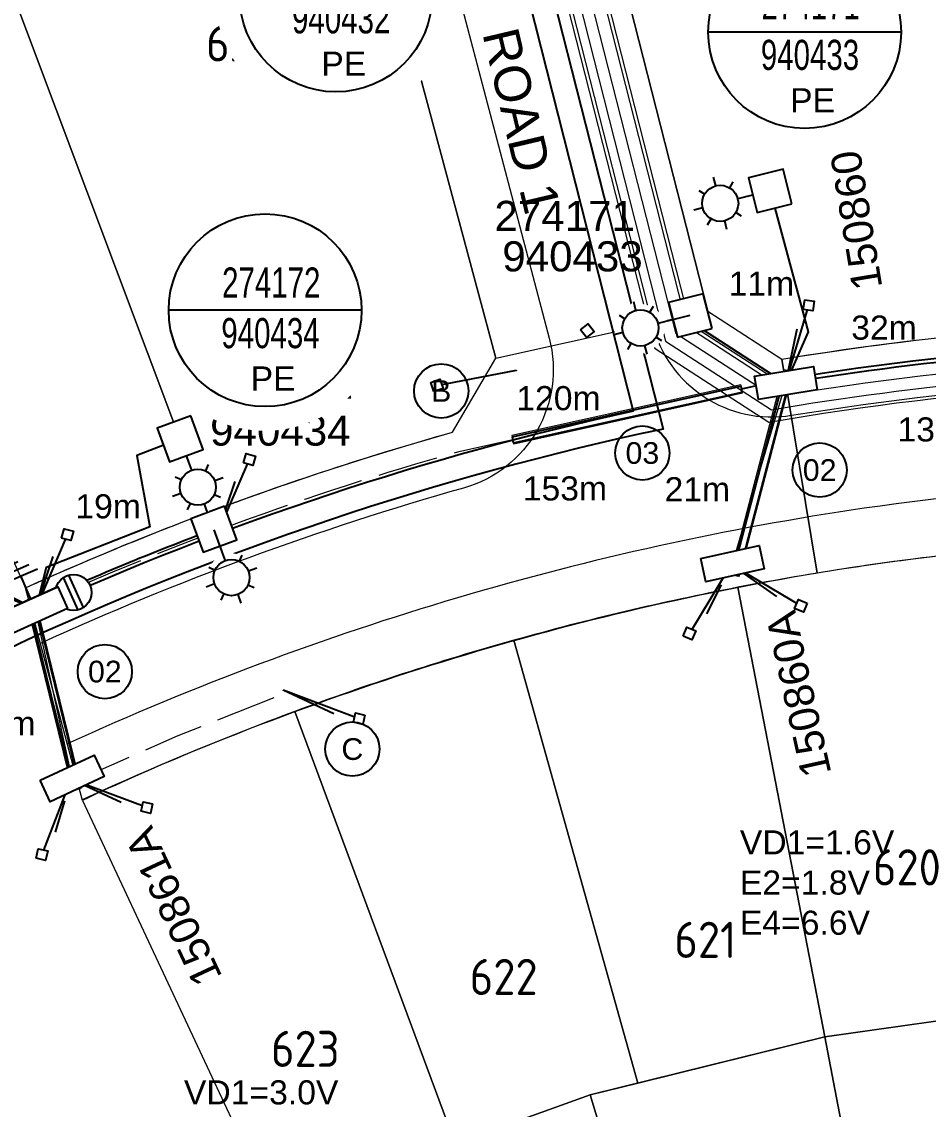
# Model space of a CAD drawing. Header units: metres. Extents: x 286486 to 288014, y 6149260 to 6150844.
# Drawn here: x 287154.4 to 287229.6, y 6149639.6 to 6149729.9 of the extents above; entities that cross this region are included whole.
import ezdxf
from ezdxf.enums import TextEntityAlignment as Align

# ---------------------------------------------------------------- set-up
doc = ezdxf.new("R2010")
doc.units = ezdxf.units.M
doc.linetypes.add('IE Trench LV', pattern=[6.5, 5, -1.5])
doc.layers.get('0').update_dxf_attribs({"color": 6})
for name, color, linetype, lineweight in [('_User Kerbs', 2, 'Continuous', 5), ('Cadastre Developer_SP_NEW', 2, 'Continuous', 5), ('Cadastre Roads_SP_NEW', 251, 'Continuous', 5)]:
    doc.layers.add(name, color=color, linetype=linetype, lineweight=lineweight)
for name, color, linetype in [('_User Stage 5 Lots', 7, 'Continuous'), ('Duct_SP_NEW', 2, 'Continuous'), ('Equip_LV_NEW', 2, 'Continuous'), ('Equip_SP_SL_NEW', 2, 'Continuous'), ('Mains_HV_NEW_U72', 2, 'Continuous'), ('Mains_LV_New_R17', 2, 'Continuous'), ('Mains_LV_NEW_T84', 2, 'Continuous'), ('Mains_LV_NEW_T94', 2, 'Continuous'), ('Notes', 7, 'Continuous'), ('Notes_LV_MISC', 7, 'Continuous'), ('Notes_SL_MISC', 7, 'Continuous'), ('Notes_SP_NEW', 2, 'Continuous'), ('Panels_LV_SL_NEW', 2, 'Continuous'), ('Services_SP_NEW', 2, 'Continuous'), ('Services_SP_NEW_UG', 2, 'Continuous'), ('SupportsUG_SP_LV_SL_NEW', 2, 'Continuous'), ('Trench_SP_NEW', 2, 'Continuous'), ('UG_Details_SP_MISC', 7, 'Continuous')]:
    doc.layers.add(name, color=color, linetype=linetype)
doc.styles.add('iecARIAL', font='arial.ttf', dxfattribs={"height": 2})
doc.styles.add('LotNum', font='isocp.shx', dxfattribs={"height": 1.8})
doc.styles.add('POLE_LABEL', font='arial.ttf')
doc.styles.add('RoadName', font='arial.ttf', dxfattribs={"height": 2.5})
doc.styles.add('SL_LABEL', font='arial.ttf', dxfattribs={"height": 2.5})
doc.styles.get("Standard").update_dxf_attribs({"font": 'arial.ttf'})
doc.linetypes.add('Cable 1', pattern='A,7,-3,["//",Standard,S=1.5,R=0,X=-2.1,Y=-0.7],-0.001', length=10.001)
doc.linetypes.add('Cable 5', pattern='A,10,-1,["o",Standard,S=2,R=0,X=-1,Y=-0.7],-1e-05,["o",Standard,S=2,R=0,X=-0.2,Y=-0.7],-1.2', length=12.20001)
doc.linetypes.add('Cable New UG', pattern='A,7,-0.25,["x",Standard,S=2,R=0,X=0.2,Y=-0.8],-2.1', length=9.35)
doc.linetypes.add('IE Trench HV', pattern='A,7,-0.2,["/",Standard,S=3,R=0,X=0.6,Y=-1.4],-2.5', length=9.7)

# ---------------------------------------------------------------- blocks, each defined once
blk = doc.blocks.new('*U15')
for tag, flags, p in [('SUBURB', 9, (1.5, 0.2)), ('STREETNAME', 9, (1.5, 0)), ('PARENT', 9, (1.5, 0.4)), ('Z', 1, (1.5, -0.6)), ('LOCATION', 9, (1.5, -0.2)), ('NOTES', 9, (1.5, -0.4))]:
    blk.add_attdef(tag, text='', height=0.2, dxfattribs=dict(flags=flags)).set_placement(p, align=Align.MIDDLE_LEFT)
blk.add_wipeout([(-2.475, 3), (2.475, 3), (2.475, 1.02), (-2.475, 1.02)])
at = {"lineweight": -3}
blk.add_lwpolyline([(-2.475, 3), (2.475, 3), (2.475, 1.02), (-2.475, 1.02)], close=True, dxfattribs=at)
for tag, height, flags, p in [('ASSET_NUM', 2.5, 8, (2, 4)), ('STREET_CODE', 0.2, 9, (1.5, 2)), ('OWNED_BY', 0.2, 9, (1.5, 1.8)), ('OPERATED_BY', 0.2, 9, (1.5, 1.6)), ('STATE', 0.2, 9, (1.5, 1.2)), ('SUPPORT_TYPE', 0.2, 9, (1.5, 1)), ('USAGE', 0.2, 9, (1.5, 0.8)), ('MAINTAINED_BY', 0.2, 9, (1.5, 1.4)), ('LEGEND', 0.2, 9, (1.5, 0.6))]:
    blk.add_attdef(tag, text='', height=height, dxfattribs=dict(flags=flags)).set_placement(p, align=Align.MIDDLE_LEFT)
blk = doc.blocks.new('DUCT_INDICATOR')
blk.add_circle((0, 0), 2.25)
blk.add_attdef('CODE', text='', height=1.8).set_placement((0, 0), align=Align.MIDDLE_CENTER)
at = {"flags": 1}
blk.add_attdef('Z', (0, 0), '', height=0.2, dxfattribs=at)
blk = doc.blocks.new('Earth')
for p, q in [((0, -2.044), (0, 0)), ((-1.5, -2.044), (1.5, -2.044)), ((-1, -2.644), (1, -2.644)), ((-0.25, -3.244), (0.25, -3.244))]:
    blk.add_line(p, q)
blk = doc.blocks.new('*U101')
for tag, height, flags, p in [('ASSET_NUM', 2.5, 8, (2, 4)), ('STREET_CODE', 0.2, 9, (1.5, 2)), ('OWNED_BY', 0.2, 9, (1.5, 1.8)), ('OPERATED_BY', 0.2, 9, (1.5, 1.6))]:
    blk.add_attdef(tag, text='', height=height, dxfattribs=dict(flags=flags)).set_placement(p, align=Align.MIDDLE_LEFT)
blk.add_wipeout([(-2.475, 0.99), (2.475, 0.99), (2.475, -0.99), (-2.475, -0.99)])
at = {"lineweight": -3}
blk.add_lwpolyline([(-2.475, 0.99), (2.475, 0.99), (2.475, -0.99), (-2.475, -0.99)], close=True, dxfattribs=at)
for tag, flags, p in [('STATE', 9, (1.5, 1.2)), ('SUPPORT_TYPE', 9, (1.5, 1)), ('USAGE', 9, (1.5, 0.8)), ('MAINTAINED_BY', 9, (1.5, 1.4)), ('SUBURB', 9, (1.5, 0.2)), ('STREETNAME', 9, (1.5, 0)), ('LEGEND', 9, (1.5, 0.6)), ('PARENT', 9, (1.5, 0.4)), ('Z', 1, (1.5, -0.6)), ('LOCATION', 9, (1.5, -0.2)), ('NOTES', 9, (1.5, -0.4))]:
    blk.add_attdef(tag, text='', height=0.2, dxfattribs=dict(flags=flags)).set_placement(p, align=Align.MIDDLE_LEFT)
blk = doc.blocks.new('*U99')
for tag, p, flags in [('CONSTRUCTED_VOLTAGE', (0.889, -2.374), 9), ('ACTUAL_STATUS', (0.903, -2.609), 9), ('MAINTAINED_BY', (0.889, -2.845), 9), ('OPERATED_BY', (0.865, -3.08), 9), ('ORIENTATION', (0.871, -3.617), 9), ('OWNED_BY', (0.879, -3.371), 9), ('STATE', (0.863, -4.313), 9), ('SWITCH_TYPE', (0.863, -4.557), 9), ('USAGE', (0.883, -3.864), 9), ('NOTES', (0.883, -4.064), 1), ('Z', (0.874, -5.059), 9), ('LEGEND', (0.874, -4.819), 9)]:
    blk.add_attdef(tag, p, '', height=0.2, dxfattribs=dict(flags=flags))
blk.add_wipeout([(-1.056, 1.057), (-1.18, 0.916), (-1.286, 0.761), (-1.371, 0.594), (-1.435, 0.417), (-1.476, 0.234), (-1.493, 0.047), (-1.487, -0.14), (-1.458, -0.326), (-1.406, -0.506), (-1.331, -0.678), (-1.236, -0.839), (-1.121, -0.988), (-0.988, -1.12), (-0.84, -1.235), (-0.679, -1.331), (-0.506, -1.406), (-0.326, -1.458), (-0.141, -1.487), (0.047, -1.493), (0.233, -1.476), (0.416, -1.435), (0.593, -1.371), (0.76, -1.286), (0.915, -1.181), (1.056, -1.057), (1.18, -0.916), (1.286, -0.761), (1.371, -0.594), (1.435, -0.417), (1.476, -0.234), (1.493, -0.047), (1.487, 0.14), (1.458, 0.326), (1.406, 0.506), (1.331, 0.678), (1.236, 0.839), (1.121, 0.988), (0.988, 1.12), (0.84, 1.235), (0.679, 1.331), (0.506, 1.406), (0.326, 1.458), (0.141, 1.487), (-0.047, 1.493), (-0.233, 1.476), (-0.416, 1.435), (-0.593, 1.371), (-0.76, 1.286), (-0.915, 1.181)])
for p, q in [((-0.25, -1.479), (-0.25, 1.479)), ((0.25, -1.479), (0.25, 1.479))]:
    blk.add_line(p, q)
blk.add_circle((0, 0), 1.5)
at = {"flags": 9}
blk.add_attdef('TYPE', text='', height=0.2, dxfattribs=at).set_placement((0.881, -1.447), align=Align.MIDDLE_LEFT)
for tag, p in [('OPERATING_VOLTAGE', (0.891, -1.822)), ('NO_PHASES', (0.881, -2.099))]:
    blk.add_attdef(tag, p, '', height=0.2, dxfattribs=at)
blk = doc.blocks.new('PANEL_NEW')
at = {"layer": 'Panels_LV_SL_NEW'}
h = blk.add_hatch(color=256, dxfattribs=at)
h.paths.add_polyline_path([(-0.8, -0.32), (0.8, -0.32), (0.8, 0.32), (-0.8, 0.32)])
h.paths.add_polyline_path([(-0.72, 0.24), (0.72, 0.24), (0.72, -0.24), (-0.72, -0.24)], flags=16)
for points in [[(-0.8, -0.32), (0.8, -0.32), (0.8, 0.32), (-0.8, 0.32)], [(-0.72, -0.24), (0.72, -0.24), (0.72, 0.24), (-0.72, 0.24)]]:
    blk.add_lwpolyline(points, close=True)
blk.add_attdef('PARENT', (1.516, -2.434), '', height=2.5, rotation=90)
for tag, flags, p in [('CONNECTOR_TYPE', 9, (1.5, 0)), ('OPERATING_VOLTAGE', 9, (1.5, -0.6)), ('ORIENTATION', 9, (1.5, -0.8)), ('OWNED_BY', 9, (1.5, -1)), ('CONSTRUCTED_VOLTAGE', 9, (1.5, -0.2)), ('NO_PHASES', 9, (1.5, -0.4)), ('OPERATED_BY', 9, (1.5, -1.2)), ('STATE', 9, (1.5, -1.6)), ('USAGE', 9, (1.5, -1.8)), ('MAINTAINED_BY', 9, (1.5, -1.4)), ('Z', 1, (1.5, -2.2)), ('NOTES', 9, (1.5, -2))]:
    blk.add_attdef(tag, text='', height=0.2, dxfattribs=dict(flags=flags)).set_placement(p, align=Align.MIDDLE_LEFT)
blk = doc.blocks.new('*U66')
blk.add_blockref('*U101', (0, 2.01))
for tag, flags, p in [('OWNED_BY', 9, (1.5, -0.2)), ('OPERATED_BY', 9, (1.5, -0.4)), ('STATE', 9, (1.5, -0.8)), ('SUPPORT_TYPE', 9, (1.5, -1)), ('MAINTAINED_BY', 9, (1.5, -0.6)), ('SUBURB', 9, (1.5, -1.8)), ('USAGE', 9, (1.5, -1.2)), ('LEGEND', 9, (1.5, -1.4)), ('PARENT', 9, (1.5, -1.6)), ('Z', 1, (1.5, -2.6)), ('STREETNAME', 9, (1.5, -2)), ('LOCATION', 9, (1.5, -2.2)), ('NOTES', 9, (1.5, -2.4))]:
    blk.add_attdef(tag, text='', height=0.2, dxfattribs=dict(flags=flags)).set_placement(p, align=Align.MIDDLE_LEFT)
for name, p in [('*U99', (3.471, 2.01)), ('PANEL_NEW', (0, 2.01))]:
    blk.add_blockref(name, p)
for tag, height, flags, p in [('ASSET_NUM', 2.5, 8, (2, 4.781)), ('STREET_CODE', 0.2, 9, (1.5, 0))]:
    blk.add_attdef(tag, text='', height=height, dxfattribs=dict(flags=flags)).set_placement(p, align=Align.MIDDLE_LEFT)
blk = doc.blocks.new('CCP_NEW')
for tag, flags, p in [('CCP_TYPE', 9, (1.5, 0)), ('ORIENTATION', 9, (1.5, -0.2)), ('STATE', 9, (1.5, -1)), ('USAGE', 9, (1.5, -0.4)), ('LEGEND', 9, (1.5, -0.6)), ('LIFE_SUPPORT', 9, (1.5, -0.8)), ('OWNED_BY', 9, (1.5, -1.2)), ('OPERATED_BY', 9, (1.5, -1.4)), ('OPERATING_VOLTAGE', 9, (1.5, -1.8)), ('MAINTAINED_BY', 9, (1.5, -1.6)), ('Z', 1, (1.5, -2.4)), ('CONSTRUCTED_VOLTAGE', 9, (1.5, -2)), ('NUMBER_OF_PHASES', 9, (1.5, -2.2))]:
    blk.add_attdef(tag, text='', height=0.2, dxfattribs=dict(flags=flags)).set_placement(p, align=Align.MIDDLE_LEFT)
blk.add_wipeout([(0, 0.566), (0.566, 0), (0, -0.566), (-0.566, 0)])
blk.add_lwpolyline([(-0.566, 0), (0, 0.566), (0.566, 0), (0, -0.566), (-0.566, 0)])
blk = doc.blocks.new('COLUMN_NEW')
for tag, height, flags, p in [('ASSET_NUM', 2.5, 8, (2, 2)), ('Z', 0.2, 1, (1.5, -2.8)), ('LOCATION', 0.2, 9, (1.5, -2.2)), ('NOTES', 0.2, 9, (1.5, -2.4)), ('LABEL_ALIGNMENT', 0.2, 9, (1.5, -2.6))]:
    blk.add_attdef(tag, text='', height=height, dxfattribs=dict(flags=flags)).set_placement(p, align=Align.MIDDLE_LEFT)
blk.add_wipeout([(-1.485, -1.485), (1.485, -1.485), (1.485, 1.485), (-1.485, 1.485)])
at = {"lineweight": -3}
blk.add_lwpolyline([(-1.485, -1.485), (1.485, -1.485), (1.485, 1.485), (-1.485, 1.485)], close=True, dxfattribs=at)
at = {"style": 'POLE_LABEL', "flags": 9}
blk.add_attdef('STRUCTURE_PLANT_NUMBER', text='', height=0.2, dxfattribs=at).set_placement((1.5, 0.242), align=Align.MIDDLE_LEFT)
at = {"flags": 9}
for tag, p in [('STREET_CODE', (1.5, 0)), ('OWNED_BY', (1.5, -0.4)), ('OPERATED_BY', (1.5, -0.6)), ('STATE', (1.5, -1)), ('COLUMN_TYPE', (1.5, -0.2)), ('MAINTAINED_BY', (1.5, -0.8)), ('SUBURB', (1.5, -1.8)), ('USAGE', (1.5, -1.2)), ('LEGEND', (1.5, -1.4)), ('PARENT', (1.5, -1.6)), ('STREETNAME', (1.5, -2))]:
    blk.add_attdef(tag, text='', height=0.2, dxfattribs=at).set_placement(p, align=Align.MIDDLE_LEFT)
blk = doc.blocks.new('SL_LANTERN_NEW')
blk.add_line((0, 0), (0, 0))
for tag, p, flags in [('Z', (0, 0), 1), ('OPERATED_BY', (0, -9.607), 9)]:
    blk.add_attdef(tag, p, '', height=0.2, dxfattribs=dict(flags=flags))
at = {"style": 'SL_LABEL', "flags": 9}
blk.add_attdef('STREET_CODE', text='', height=0.2, dxfattribs=at).set_placement((0, -0.2), align=Align.MIDDLE_LEFT)
for tag, height, flags, p in [('CONSTRUCTED_VOLTAGE', 0.2, 9, (0, -0.4)), ('CONTROL_TYPE', 0.2, 9, (0, -0.6)), ('LANTERN_PURPOSE', 0.2, 9, (0, -0.8)), ('LANTERN_TYPE', 0.2, 9, (0, -1)), ('OPERATING_VOLTAGE', 0.2, 9, (0, -1.4)), ('ORIENTATION', 0.2, 9, (0, -1.6)), ('OWNED_BY', 0.2, 9, (0, -1.8)), ('NO_PHASES', 0.2, 9, (0, -1.2)), ('LNUMBER', 2.5, 8, (1.2, -2.8)), ('STATE', 0.2, 9, (0, -2)), ('CEXIST', 0.2, 9, (0, -2.4)), ('CNEW', 0.2, 9, (0, -2.6)), ('CNUMBER', 0.2, 9, (0, -2.8)), ('USAGE', 0.2, 9, (0, -2.2)), ('CREMOVE', 0.2, 9, (0, -3)), ('CREPLACE', 0.2, 9, (0, -3.2)), ('LKINGHEIGHT', 0.2, 9, (0, -3.4)), ('LBRACKET', 0.2, 9, (0, -3.6)), ('LBRACKETVOCAB', 0.2, 9, (0, -3.8)), ('LCATEGORY', 0.2, 9, (0, -4)), ('LCHARGE1', 0.2, 9, (0, -4.2)), ('LCHARGE1PERCENT', 0.2, 9, (0, -4.4)), ('LCHARGE2', 0.2, 9, (0, -4.6)), ('LCHARGE2PERCENT', 0.2, 9, (0, -4.8)), ('LCHARGE3', 0.2, 9, (0, -5)), ('LCHARGE3PERCENT', 0.2, 9, (0, -5.2)), ('LEXIST', 0.2, 9, (0, -5.4)), ('LLAMP', 0.2, 9, (0, -5.6)), ('LLAMPVOCAB', 0.2, 9, (0, -5.8)), ('LMAST', 0.2, 9, (0, -6)), ('LMASTVOCAB', 0.2, 9, (0, -6.2)), ('LNEW', 0.2, 9, (0, -6.4)), ('LANTNUMBER', 0.2, 9, (0, -6.6)), ('LOUTREACH', 0.2, 9, (0, -7)), ('LOUTREACHVOCAB', 0.2, 9, (0, -7.2)), ('LRATECODE', 0.2, 9, (0, -7.4)), ('LREMOVE', 0.2, 9, (0, -7.6)), ('LREPLACE', 0.2, 9, (0, -7.8)), ('LTYPE', 0.2, 9, (0, -8)), ('LTYPEVOCAB', 0.2, 9, (0, -8.2)), ('SUBURB', 0.2, 9, (0, -8.6)), ('STREETNAME', 0.2, 9, (0, -8.8)), ('LEGEND', 0.2, 9, (0, -8.4)), ('LOCATION', 0.2, 9, (0, -9)), ('NOTES', 0.2, 9, (0, -9.2)), ('MAINTAINED_BY', 0.2, 9, (0, -9.863))]:
    blk.add_attdef(tag, text='', height=height, dxfattribs=dict(flags=flags)).set_placement(p, align=Align.MIDDLE_LEFT)
blk.add_wipeout([(0, 6.468), (1.458, 5.676), (2.25, 4.218), (1.458, 2.759), (0, 1.865), (-1.459, 2.759), (-2.25, 4.218), (-1.459, 5.676)])
for p, q in [((0, 5.718), (0, 6.468)), ((-1.459, 5.676), (-1.061, 5.278)), ((1.458, 5.676), (1.06, 5.278)), ((-2.25, 4.218), (-1.5, 4.218)), ((1.5, 4.218), (2.25, 4.218)), ((-1.459, 2.759), (-1.061, 3.157)), ((0, 0), (0, 2.721)), ((1.458, 2.759), (1.06, 3.157))]:
    blk.add_line(p, q)
blk.add_circle((0, 4.218), 1.5)
at = {"style": 'SL_LABEL', "flags": 8}
blk.add_attdef('ASSET_NUM', text='', height=2.5, dxfattribs=at).set_placement((2, 2), align=Align.MIDDLE_LEFT)
blk = doc.blocks.new('SLANTERN_NUM_NEW')
blk.add_line((0, 0), (8, 0))
at = {"flags": 1}
blk.add_attdef('Z', (0, 0), '', height=0.2, dxfattribs=at)
blk.add_wipeout([(-0.314, 10), (-0.942, 9.961), (-1.565, 9.882), (-2.183, 9.764), (-2.791, 9.608), (-3.389, 9.413), (-3.973, 9.182), (-4.542, 8.914), (-5.093, 8.612), (-5.624, 8.275), (-6.132, 7.905), (-6.616, 7.505), (-7.075, 7.075), (-7.505, 6.616), (-7.905, 6.132), (-8.275, 5.624), (-8.612, 5.093), (-8.914, 4.542), (-9.182, 3.973), (-9.413, 3.389), (-9.608, 2.791), (-9.764, 2.183), (-9.882, 1.565), (-9.961, 0.942), (-10, 0.314), (-10, -0.314), (-9.961, -0.942), (-9.882, -1.565), (-9.764, -2.183), (-9.608, -2.791), (-9.413, -3.389), (-9.182, -3.973), (-8.914, -4.542), (-8.612, -5.093), (-8.275, -5.624), (-7.905, -6.132), (-7.505, -6.616), (-7.075, -7.075), (-6.616, -7.505), (-6.132, -7.905), (-5.624, -8.275), (-5.093, -8.612), (-4.542, -8.914), (-3.973, -9.182), (-3.389, -9.413), (-2.791, -9.608), (-2.183, -9.764), (-1.565, -9.882), (-0.942, -9.961), (-0.314, -10), (0.314, -10), (0.942, -9.961), (1.565, -9.882), (2.183, -9.764), (2.791, -9.608), (3.389, -9.413), (3.973, -9.182), (4.542, -8.914), (5.093, -8.612), (5.624, -8.275), (6.132, -7.905), (6.616, -7.505), (7.075, -7.075), (7.505, -6.616), (7.905, -6.132), (8.275, -5.624), (8.612, -5.093), (8.914, -4.542), (9.182, -3.973), (9.413, -3.389), (9.608, -2.791), (9.764, -2.183), (9.882, -1.565), (9.961, -0.942), (10, -0.314), (10, 0.314), (9.961, 0.942), (9.882, 1.565), (9.764, 2.183), (9.608, 2.791), (9.413, 3.389), (9.182, 3.973), (8.914, 4.542), (8.612, 5.093), (8.275, 5.624), (7.905, 6.132), (7.505, 6.616), (7.075, 7.075), (6.616, 7.505), (6.132, 7.905), (5.624, 8.275), (5.093, 8.612), (4.542, 8.914), (3.973, 9.182), (3.389, 9.413), (2.791, 9.608), (2.183, 9.764), (1.565, 9.882), (0.942, 9.961), (0.314, 10)])
at = {"linetype": 'Continuous'}
blk.add_line((8, 0), (-8, 0), dxfattribs=at)
blk.add_circle((0, 0), 8, dxfattribs=at)
at = {"width": 0.7}
for tag, p in [('SNUMBER', (0.505, 1.051)), ('CNUMBER', (0.444, -3.148))]:
    blk.add_attdef(tag, text='', height=2.5, dxfattribs=at).set_placement(p, align=Align.CENTER)
at = {"layer": 'Notes_LV_MISC', "linetype": 'Continuous', "insert": (-1.204, -4.664), "char_height": 2, "attachment_point": 1, "style": 'iecARIAL'}
blk.add_mtext_dynamic_manual_height_columns('PE', width=8.51432, gutter_width=10, heights=[0], dxfattribs=at)

msp = doc.modelspace()

# ---------------------------------------------------------------- linework, layer by layer
at = {"layer": '_User Kerbs', "color": 251, "linetype": 'Continuous', "flags": 128}
msp.add_lwpolyline([(287195.66674, 6149748.36692), (287206.7453, 6149704.79602, 0.38905033), (287218.31306, 6149697.2214, -0.09782033), (287313.52656, 6149694.10664), (287412.95186, 6149671.22569), (287412.95186, 6149671.22569)], format="xyb", dxfattribs=at)
at = {"layer": '_User Stage 5 Lots', "lineweight": 0}
for points in [[(287228.19181, 6149608.31124, -0.02563358), (287244.07247, 6149610.55859), (287240.68261, 6149648.40709), (287221.06793, 6149645.63132), (287228.19181, 6149608.31124)], [(287228.19175, 6149608.31152), (287221.06793, 6149645.63132), (287201.60002, 6149640.81623), (287212.62447, 6149604.45057, -0.02561566), (287228.19175, 6149608.31152, -10.25866157)], [(287212.62447, 6149604.45057), (287201.60002, 6149640.81623), (287182.84595, 6149634.06371), (287197.53393, 6149599.01713, -0.02563573), (287212.62447, 6149604.45057, -0.12865981)]]:
    msp.add_lwpolyline(points, format="xyb", dxfattribs=at)
at = {"layer": 'Cadastre Developer_SP_NEW', "color": 2, "lineweight": 0}
for points in [[(287200.27981, 6149749.41872), (287211.35252, 6149705.87079), (287217.51048, 6149701.88297, -0.01596997), (287233.37432, 6149703.9656), (287228.45245, 6149753.72278), (287209.01097, 6149751.15675), (287200.27981, 6149749.41872)], [(287190.17223, 6149695.81578), (287193.76663, 6149701.96794), (287182.16108, 6149745.28759), (287170.83613, 6149742.25358), (287152.26529, 6149735.9544), (287169.86268, 6149689.15339, -0.02134003), (287190.17223, 6149695.81578, 2.33894351)], [(287213.8448, 6149682.9446), (287221.06772, 6149645.63102), (287236.88274, 6149647.86908), (287232.72997, 6149685.80126, 0.02054388), (287213.8448, 6149682.9446, 17.43194956)], [(287195.2578, 6149678.54765), (287205.56196, 6149641.79854), (287221.06772, 6149645.63102), (287213.8448, 6149682.9446, 0.02054388), (287195.2578, 6149678.54765, -2648685895.13581896)], [(287177.09436, 6149672.64006), (287190.4075, 6149636.78607), (287201.5998, 6149640.81593), (287201.5998, 6149640.81593), (287205.56196, 6149641.79854), (287195.2578, 6149678.54765, 0.02054388), (287177.09436, 6149672.64006, -11596105860.31323051)], [(287159.47705, 6149665.26171), (287175.68745, 6149630.62217), (287183.03671, 6149634.06143), (287190.4075, 6149636.78607), (287177.09436, 6149672.64006, 0.02054388), (287159.47705, 6149665.26171, 4414846745.77578735)]]:
    msp.add_lwpolyline(points, format="xyb", dxfattribs=at)
msp.add_lwpolyline([(287154.75705, 6149682.90377, -0.01631821), (287169.86274, 6149689.15341), (287152.26568, 6149735.95453), (287134.14483, 6149728.45743)], format="xyb", close=True, dxfattribs=at)
at = {"layer": 'Cadastre Roads_SP_NEW', "color": 2, "flags": 128}
msp.add_lwpolyline([(287182.16108, 6149745.28759), (287193.76663, 6149701.96794), (287211.35252, 6149705.87079), (287200.27981, 6149749.41872)], close=True, dxfattribs=at)
at = {"layer": 'Cadastre Roads_SP_NEW', "color": 2, "lineweight": 0}
msp.add_lwpolyline([(287304.60503, 6149448.18211), (287295.26398, 6149461.79666), (287295.26398, 6149461.79666), (287293.47654, 6149464.40185, 0.01244373), (287283.69218, 6149477.09312, 0.00876158), (287276.42983, 6149485.72956, 0.00876158), (287268.86934, 6149494.10623, 0.16590857), (287259.75265, 6149498.97156), (287262.64524, 6149516.73762, -0.10397127), (287275.69453, 6149511.69732, -0.03041535), (287279.01768, 6149509.24058, -0.04047353), (287283.31732, 6149505.00136, -0.01037296), (287292.65748, 6149494.46813, -0.01037328), (287301.5536, 6149483.55728), (287306.94628, 6149483.40315), (287317.38311, 6149468.30256), (287316.86538, 6149462.12891, 0.00000945), (287334.80954, 6149435.97534)], format="xyb", dxfattribs=at)
at = {"layer": 'Cadastre Roads_SP_NEW', "color": 2, "flags": 128}
msp.add_lwpolyline([(287159.47705, 6149665.26171), (287154.77218, 6149682.91061, -0.03765295), (287190.17223, 6149695.81578), (287193.76663, 6149701.96794), (287211.35252, 6149705.87079), (287217.51048, 6149701.88297), (287220.42214, 6149684.12002, 0.0665437), (287159.45814, 6149665.30267)], format="xyb", dxfattribs=at)
at = {"layer": 'Duct_SP_NEW'}
for p, q in [((287217.62724, 6149700.28909), (287213.37226, 6149684.00611)), ((287218.13035, 6149700.15762), (287213.87537, 6149683.87464)), ((287217.62724, 6149700.28909), (287217.8788, 6149700.22335)), ((287218.13035, 6149700.15762), (287217.8788, 6149700.22335)), ((287195.12759, 6149695.44049), (287214.10968, 6149699.6532)), ((287195.24025, 6149694.93284), (287214.22234, 6149699.14555)), ((287214.10968, 6149699.6532), (287214.16601, 6149699.39937)), ((287214.22234, 6149699.14555), (287214.16601, 6149699.39937)), ((287195.12759, 6149695.44049), (287195.18392, 6149695.18666)), ((287195.24025, 6149694.93284), (287195.18392, 6149695.18666)), ((287213.37226, 6149684.00611), (287213.62381, 6149683.94038)), ((287213.87537, 6149683.87464), (287213.62381, 6149683.94038)), ((287154.92501, 6149681.91262), (287155.17754, 6149681.97447)), ((287154.92501, 6149681.91262), (287158.79217, 6149666.1237)), ((287155.43008, 6149682.03633), (287155.17754, 6149681.97447)), ((287155.43008, 6149682.03633), (287159.29725, 6149666.2474)), ((287158.79217, 6149666.1237), (287159.04471, 6149666.18555)), ((287159.29725, 6149666.2474), (287159.04471, 6149666.18555))]:
    msp.add_line(p, q, dxfattribs=at)
at = {"layer": 'Mains_LV_New_R17', "linetype": 'Cable 5', "flags": 128}
for points in [[(287209.89915, 6149705.49971), (287210.04351, 6149704.93143), (287217.18225, 6149700.30847, -0.0005867), (287217.75886, 6149700.40367, -0.0005867)], [(287170.38953, 6149687.75195, 0.01626465), (287155.41278, 6149681.55519, 0.01626465)]]:
    msp.add_lwpolyline(points, format="xyb", dxfattribs=at)
at = {"layer": 'Mains_LV_NEW_T84', "color": 2, "linetype": 'Cable New UG', "flags": 128}
for points in [[(287199.09061, 6149760.47325), (287191.75957, 6149758.57974), (287207.64337, 6149696.0828, 0.0573904), (287153.36302, 6149677.84691), (287150.83602, 6149679.17738), (287142.1294, 6149675.10142), (287133.03679, 6149670.16736), (287126.8185, 6149666.08375)], [(287217.88908, 6149699.91834), (287217.88908, 6149699.91834), (287217.88908, 6149699.91834, -0.07398075), (287291.02599, 6149700.98298), (287292.77202, 6149698.66046), (287300.32943, 6149697.52731), (287302.64152, 6149699.14661, -0.01181636), (287314.14288, 6149696.76615), (287359.83332, 6149686.17776), (287361.32897, 6149683.77816), (287366.1585, 6149682.65895), (287368.55347, 6149684.15694), (287397.55731, 6149677.43554)]]:
    msp.add_lwpolyline(points, format="xyb", dxfattribs=at)
at = {"layer": 'Mains_LV_NEW_T84', "color": 2, "linetype": 'Cable New UG', "lineweight": 0, "flags": 128}
msp.add_lwpolyline([(287198.95049, 6149746.53072), (287197.64041, 6149743.56705), (287207.86224, 6149703.36556), (287216.63896, 6149697.68186, -0.07558122), (287290.7352, 6149699.00406), (287293.32912, 6149700.6074), (287300.67255, 6149699.49766), (287302.29978, 6149697.17595, -0.01179861), (287313.69136, 6149694.81778), (287359.38181, 6149684.2294), (287361.78289, 6149685.72597), (287366.6051, 6149684.60846), (287368.10688, 6149682.20743), (287425.08444, 6149669.00335), (287428.50972, 6149670.2523), (287430.92083, 6149669.69355)], format="xyb", dxfattribs=at)
at = {"layer": 'Mains_LV_NEW_T94', "color": 2, "linetype": 'Cable 1', "lineweight": 0, "ltscale": 0.5}
for points in [[(287213.40932, 6149684.90686), (287217.83787, 6149699.90919, 0.01117205), (287217.83787, 6149699.90919), (287217.83787, 6149699.90919)], [(287158.62509, 6149667.08222), (287155.58792, 6149681.08225, 0.01117205), (287155.58792, 6149681.08225), (287155.58792, 6149681.08225)]]:
    msp.add_lwpolyline(points, format="xyb", dxfattribs=at)
at = {"layer": 'Notes_SL_MISC', "linetype": 'Cable 5'}
msp.add_lwpolyline([(287167.5906, 6149695.26631), (287163.99986, 6149693.8744), (287165.06215, 6149687.97372), (287156.46688, 6149684.57897), (287155.5818, 6149681.08104)], dxfattribs=at)
at = {"layer": 'Services_SP_NEW_UG', "color": 2, "flags": 128}
for points in [[(287217.83946, 6149699.91192), (287217.83946, 6149699.91192), (287219.73579, 6149706.35125)], [(287188.88933, 6149699.70159), (287195.49502, 6149700.96133), (287195.49502, 6149700.96133)], [(287170.8003, 6149687.6927), (287170.69714, 6149687.38445), (287173.33657, 6149693.55652)], [(287219.08882, 6149681.41077), (287213.31122, 6149684.85192), (287209.83052, 6149679.11207)], [(287182.44027, 6149672.04281), (287176.14431, 6149674.40564), (287176.14431, 6149674.40564)], [(287164.82296, 6149664.66446), (287158.52699, 6149667.02728), (287156.11855, 6149660.76146)]]:
    msp.add_lwpolyline(points, dxfattribs=at)
at = {"layer": 'Trench_SP_NEW', "linetype": 'IE Trench HV', "lineweight": 0, "flags": 128}
msp.add_lwpolyline([(287196.9407, 6149755.69847), (287209.86897, 6149704.80618), (287216.58642, 6149700.45605)], dxfattribs=at)
at = {"layer": 'Trench_SP_NEW', "linetype": 'IE Trench LV', "flags": 128}
for points in [[(287217.83946, 6149699.91192), (287217.83946, 6149699.91192), (287218.77564, 6149704.40936)], [(287170.69714, 6149687.38445), (287170.69714, 6149687.38445), (287172.15502, 6149691.74082)], [(287217.07874, 6149682.1895), (287213.31122, 6149684.85192), (287211.25554, 6149680.74368)], [(287180.32401, 6149672.453), (287176.14431, 6149674.40564), (287176.14431, 6149674.40564)], [(287162.70669, 6149665.07465), (287158.52699, 6149667.02728), (287157.23187, 6149662.61978)]]:
    msp.add_lwpolyline(points, dxfattribs=at)
at = {"layer": 'Trench_SP_NEW', "linetype": 'IE Trench HV', "flags": 128}
msp.add_lwpolyline([(287397.62504, 6149677.72779), (287314.2106, 6149697.0584, 0.09781122), (287217.8323, 6149700.21304), (287214.16601, 6149699.39937)], format="xyb", dxfattribs=at)
at = {"layer": 'Trench_SP_NEW', "linetype": 'IE Trench LV', "lineweight": 0, "flags": 128}
msp.add_lwpolyline([(287195.18392, 6149695.18666), (287190.58756, 6149694.16659, 0.01876219), (287172.25715, 6149688.24035), (287170.45994, 6149687.56475, 0.04895364), (287126.82399, 6149666.07492, 0.04895364)], format="xyb", dxfattribs=at)
msp.add_lwpolyline([(287158.78778, 6149666.81571), (287167.41826, 6149670.64371), (287176.4695, 6149674.22106)], dxfattribs=at)
at = {"layer": 'UG_Details_SP_MISC', "lineweight": 0}
for p, q in [((287213.27545, 6149684.03115), (287217.70474, 6149701.02909)), ((287213.97218, 6149683.8496), (287218.40148, 6149700.84753)), ((287217.70474, 6149701.02909), (287218.05311, 6149700.93831)), ((287218.40148, 6149700.84753), (287218.05311, 6149700.93831)), ((287214.08801, 6149699.75082), (287195.10592, 6149695.53811)), ((287214.24401, 6149699.04792), (287195.26192, 6149694.83522)), ((287214.08801, 6149699.75082), (287214.16601, 6149699.39937)), ((287214.24401, 6149699.04792), (287214.16601, 6149699.39937)), ((287195.10592, 6149695.53811), (287195.18392, 6149695.18666)), ((287195.26192, 6149694.83522), (287195.18392, 6149695.18666)), ((287213.27545, 6149684.03115), (287213.62381, 6149683.94038)), ((287213.97218, 6149683.8496), (287213.62381, 6149683.94038)), ((287154.82788, 6149681.88883), (287155.17754, 6149681.97447)), ((287158.69505, 6149666.09991), (287154.82788, 6149681.88883)), ((287155.52721, 6149682.06012), (287155.17754, 6149681.97447)), ((287159.39437, 6149666.27119), (287155.52721, 6149682.06012)), ((287158.69505, 6149666.09991), (287159.04471, 6149666.18555)), ((287159.39437, 6149666.27119), (287159.04471, 6149666.18555))]:
    msp.add_line(p, q, dxfattribs=at)

# ---------------------------------------------------------------- block references
at = {"layer": 'Notes_LV_MISC', "color": 2, "lineweight": 0, "rotation": 203.4132602664399}
msp.add_blockref('Earth', (287155.17754, 6149681.97447), dxfattribs=at)
at = {"layer": 'Notes_SP_NEW', "linetype": 'IE Trench LV'}
for p, values in [((287205.93231, 6149694.09261), {'CODE': '03'}), ((287220.64021, 6149692.6784), {'CODE': '02'}), ((287161.3393, 6149675.95147), {'CODE': '02'})]:
    msp.add_blockref('DUCT_INDICATOR', p, dxfattribs=at).add_auto_attribs(values)

# ---------------------------------------------------------------- texts
at = {"layer": 'Notes_LV_MISC', "linetype": 'Cable New UG', "char_height": 2, "attachment_point": 1, "style": 'iecARIAL'}
for s, width, heights, insert in [('11m', 2, [0], (287213.0867, 6149709.15307)), ('32m', 4.365633, [0], (287223.26006, 6149705.50159)), ('120m', 4.365633, [0], (287195.47629, 6149699.64572)), ('136m', 4.365633, [0], (287227.09749, 6149697.04891)), ('153m', 2, [2.73532], (287196.01341, 6149692.15384)), ('21m', 4.365633, [0], (287207.77269, 6149692.08456)), ('21m', 4.365633, [0], (287150.15725, 6149672.65323))]:
    msp.add_mtext_dynamic_manual_height_columns(s, width=width, gutter_width=10, heights=heights, dxfattribs=dict(at, insert=insert))

# ---------------------------------------------------------------- next in the draw order: block references
at = {"layer": 'Services_SP_NEW', "linetype": 'IE Trench HV'}
for p, rotation in [((287182.44027, 6149672.04281), 212.0968832085253), ((287164.82296, 6149664.66446), 212.0968832085253), ((287156.11855, 6149660.76146), 32.09688320852533)]:
    msp.add_blockref('CCP_NEW', p, dxfattribs=dict(at, rotation=rotation))

# ---------------------------------------------------------------- next in the draw order: texts
at = {"layer": 'Cadastre Developer_SP_NEW', "color": 2, "lineweight": 0, "char_height": 3, "width": 8.6113974, "attachment_point": 2, "style": 'LotNum', "bg_fill": 3, "box_fill_scale": 1.5, "bg_fill_color": 256, "bg_fill_true_color": 13158600, "bg_fill_transparency": 0}
for s, insert in [('625', (287172.615, 6149729.58614)), ('624', (287149.09238, 6149719.40494)), ('620', (287227.87815, 6149661.2019)), ('621', (287211.15731, 6149655.18761)), ('622', (287194.4274, 6149652.10851)), ('623', (287177.97182, 6149646.13856))]:
    msp.add_mtext(s, dxfattribs=dict(at, insert=insert))

# ---------------------------------------------------------------- next in the draw order: linework, layer by layer
at = {"layer": '_User Kerbs', "color": 251, "linetype": 'Continuous', "flags": 128}
msp.add_lwpolyline([(287441.50755, 6149655.84182), (287440.58796, 6149656.05493), (287425.97521, 6149659.44131), (287411.36247, 6149662.8277), (287409.70346, 6149663.21216), (287409.70346, 6149663.21216), (287309.14873, 6149686.33467, 0.0902254), (287224.33232, 6149689.50658), (287224.33232, 6149689.50658)], format="xyb", dxfattribs=at)
at = {"layer": 'Cadastre Roads_SP_NEW', "color": 2, "flags": 128}
msp.add_lwpolyline([(287414.69172, 6149675.51778), (287407.84498, 6149658.62746), (287308.10536, 6149681.72111, 0.09523047), (287220.42214, 6149684.12002), (287217.5105, 6149701.88298, -0.09785929), (287314.5944, 6149698.71452), (287414.69172, 6149675.51778)], format="xyb", dxfattribs=at)
at = {"layer": 'Mains_HV_NEW_U72', "color": 2, "linetype": 'Cable New UG', "lineweight": 0, "flags": 128}
for points in [[(287448.04588, 6149618.2217, 0.05278544), (287457.67621, 6149642.94241), (287461.52094, 6149659.53298), (287313.4656, 6149693.84363, 0.09983607), (287216.42298, 6149696.63036), (287206.99061, 6149702.73864), (287193.57798, 6149755.40352)], [(287450.22002, 6149617.71136), (287450.22002, 6149617.71136, 0.04564844), (287459.61597, 6149642.45374), (287463.92083, 6149661.02983), (287313.91712, 6149695.792, 0.09903762), (287216.85571, 6149698.73288), (287208.73537, 6149703.9915), (287196.05153, 6149753.79481)]]:
    msp.add_lwpolyline(points, format="xyb", dxfattribs=at)
at = {"layer": 'Mains_LV_NEW_T84', "color": 2, "linetype": 'Cable New UG', "flags": 128}
msp.add_lwpolyline([(287198.56419, 6149762.51136), (287189.33818, 6149759.98675), (287205.17264, 6149697.55623, 0.05257385), (287155.57775, 6149681.08999, 0.05257385)], format="xyb", dxfattribs=at)

# ---------------------------------------------------------------- next in the draw order: block references
at = {"layer": 'Equip_LV_NEW'}
ref = msp.add_blockref('*U15', (287159.47705, 6149665.26171), dxfattribs=dict(at, rotation=25.07838142411353))
ref.add_attrib('ASSET_NUM', '150861A', dxfattribs={"layer": '0', "height": 2.5, "rotation": 115.0783814}).set_placement((287169.99024, 6149650.09357), align=Align.MIDDLE_LEFT)
at = {"layer": 'Notes_SP_NEW', "linetype": 'IE Trench LV'}
msp.add_blockref('DUCT_INDICATOR', (287181.87341, 6149669.52131), dxfattribs=at).add_auto_attribs({'CODE': 'C'})

# ---------------------------------------------------------------- next in the draw order: texts
at = {"layer": 'Notes_LV_MISC', "linetype": 'Cable New UG', "char_height": 2, "attachment_point": 1, "style": 'iecARIAL'}
for s, insert in [('VD1=1.6V\\PE2=1.8V\\PE4=6.6V', (287214.01843, 6149662.77586)), ('VD1=3.0V', (287167.90249, 6149642.02904))]:
    msp.add_mtext_dynamic_manual_height_columns(s, width=17.4646073, gutter_width=10, heights=[12.02442], dxfattribs=dict(at, insert=insert))

# ---------------------------------------------------------------- next in the draw order: block references
at = {"layer": 'Notes_SL_MISC'}
msp.add_blockref('SLANTERN_NUM_NEW', (287180.50116, 6149732.06591), dxfattribs=at).add_auto_attribs({'SNUMBER': '274170', 'CNUMBER': '940432'})
at = {"layer": 'Panels_LV_SL_NEW'}
ref = msp.add_blockref('*U66', (287156.41042, 6149679.24978), dxfattribs=dict(at, rotation=24.34590415860061))
ref.add_attrib('ASSET_NUM', 'S150861', dxfattribs={"layer": '0', "height": 2.5, "rotation": 114.3459042}).set_placement((287150.01648, 6149684.43562), align=Align.MIDDLE_LEFT)
at = {"layer": 'Services_SP_NEW', "linetype": 'IE Trench HV'}
for p, rotation in [((287219.73579, 6149706.35125), 36.71324603902594), ((287201.36356, 6149704.2432), 352.3737936719094), ((287188.88933, 6149699.70159), 63.46457067164749), ((287173.33657, 6149693.55652), 29.96903770824851), ((287219.08882, 6149681.41077), 201.8894905659214), ((287209.83052, 6149679.11207), 21.88949056592146)]:
    msp.add_blockref('CCP_NEW', p, dxfattribs=dict(at, rotation=rotation))

# ---------------------------------------------------------------- next in the draw order: linework, layer by layer
at = {"layer": 'Mains_LV_NEW_T84', "color": 2, "linetype": 'Cable New UG', "lineweight": 0, "flags": 128}
msp.add_lwpolyline([(287198.34149, 6149748.92587), (287209.60738, 6149704.61817), (287216.42335, 6149700.20424)], dxfattribs=at)
at = {"layer": 'Services_SP_NEW_UG', "color": 2, "flags": 128}
msp.add_lwpolyline([(287149.40275, 6149683.73663), (287155.60664, 6149681.14167), (287158.24607, 6149687.31375)], dxfattribs=at)
at = {"layer": 'Trench_SP_NEW', "linetype": 'IE Trench LV', "flags": 128}
for points in [[(287155.72659, 6149681.5001), (287157.06452, 6149685.49805)], [(287151.50233, 6149683.24815), (287155.18506, 6149681.35804)]]:
    msp.add_lwpolyline(points, dxfattribs=at)

# ---------------------------------------------------------------- next in the draw order: block references
at = {"layer": 'Equip_LV_NEW'}
ref = msp.add_blockref('*U15', (287213.8448, 6149682.9446), dxfattribs=dict(at, rotation=12.51288557740764))
ref.add_attrib('ASSET_NUM', '150860A', dxfattribs={"layer": '0', "height": 2.5, "rotation": 102.5128856}).set_placement((287220.4013, 6149667.24879), align=Align.MIDDLE_LEFT)
at = {"layer": 'Notes_SP_NEW', "linetype": 'IE Trench LV'}
msp.add_blockref('DUCT_INDICATOR', (287189.24455, 6149699.24008), dxfattribs=at).add_auto_attribs({'CODE': 'B'})
at = {"layer": 'SupportsUG_SP_LV_SL_NEW'}
ref = msp.add_blockref('COLUMN_NEW', (287170.38013, 6149687.76146), dxfattribs=dict(at, rotation=200.3898999797419))
ref.add_attrib('ASSET_NUM', '940434', dxfattribs={"layer": '0', "height": 2.5}).set_placement((287170.07207, 6149695.95374), align=Align.MIDDLE_LEFT)

# ---------------------------------------------------------------- next in the draw order: texts
at = {"layer": 'Notes_LV_MISC', "linetype": 'Cable New UG', "insert": (287158.89657, 6149690.66924), "char_height": 2, "attachment_point": 1, "style": 'iecARIAL'}
msp.add_mtext_dynamic_manual_height_columns('19m', width=2, gutter_width=10, heights=[0], dxfattribs=at)

# ---------------------------------------------------------------- next in the draw order: block references
at = {"layer": 'Equip_SP_SL_NEW', "linetype": 'IE Trench LV'}
ref = msp.add_blockref('SL_LANTERN_NEW', (287170.37782, 6149687.70332), dxfattribs=dict(at, rotation=200.3895494430014))
ref.add_attrib('ASSET_NUM', '274172', dxfattribs={"layer": '0', "height": 2.5, "style": 'SL_LABEL'}).set_placement((287170.27008, 6149699.84218), align=Align.MIDDLE_LEFT)
at = {"layer": 'Services_SP_NEW', "linetype": 'IE Trench HV', "rotation": 29.96903770824851}
msp.add_blockref('CCP_NEW', (287158.24607, 6149687.31375), dxfattribs=at)
at = {"layer": 'SupportsUG_SP_LV_SL_NEW'}
ref = msp.add_blockref('COLUMN_NEW', (287209.91369, 6149705.5034), dxfattribs=dict(at, rotation=104.3231680528208))
ref.add_attrib('ASSET_NUM', '940433', dxfattribs={"layer": '0', "height": 2.5}).set_placement((287194.31043, 6149710.41551), align=Align.MIDDLE_LEFT)

# ---------------------------------------------------------------- next in the draw order: block references
at = {"layer": 'Equip_LV_NEW'}
ref = msp.add_blockref('*U15', (287154.75705, 6149682.90377), dxfattribs=dict(at, rotation=204.3459041674947))
ref.add_attrib('ASSET_NUM', 'S150861', dxfattribs={"layer": '0', "height": 2.5, "rotation": 114.3459042}).set_placement((287150.01648, 6149684.43562), align=Align.MIDDLE_LEFT)
at = {"layer": 'Equip_SP_SL_NEW', "linetype": 'IE Trench LV'}
ref = msp.add_blockref('SL_LANTERN_NEW', (287209.85612, 6149705.51185), dxfattribs=dict(at, rotation=104.3228175160804))
ref.add_attrib('ASSET_NUM', '274171', dxfattribs={"layer": '0', "height": 2.5, "style": 'SL_LABEL'}).set_placement((287193.66101, 6149713.76978), align=Align.MIDDLE_LEFT)
at = {"layer": 'Notes_SL_MISC', "linetype": 'Cable 5'}
ref = msp.add_blockref('SL_LANTERN_NEW', (287167.58829, 6149695.20818), dxfattribs=dict(at, rotation=200.3895494430014))
ref.add_attrib('ASSET_NUM', '274172', dxfattribs={"layer": '0', "height": 2.5, "style": 'SL_LABEL'}).set_placement((287167.48056, 6149707.34704), align=Align.MIDDLE_LEFT)

# ---------------------------------------------------------------- next in the draw order: linework, layer by layer
at = {"layer": '_User Kerbs', "color": 251, "linetype": 'Continuous', "flags": 128}
msp.add_lwpolyline([(287224.33232, 6149689.50658), (287224.33232, 6149689.50658, 0.07070081), (287158.22072, 6149669.95753, 0.07070081)], format="xyb", dxfattribs=at)

# ---------------------------------------------------------------- next in the draw order: block references
at = {"layer": 'Notes_SL_MISC'}
ref = msp.add_blockref('SL_LANTERN_NEW', (287216.48066, 6149715.85713), dxfattribs=dict(at, rotation=104.3228175160804))
ref.add_attrib('ASSET_NUM', '274171', dxfattribs={"layer": '0', "height": 2.5, "style": 'SL_LABEL'}).set_placement((287213.61686, 6149726.22787), align=Align.MIDDLE_LEFT)
at = {"layer": 'Notes_SL_MISC', "linetype": 'Cable 5'}
ref = msp.add_blockref('COLUMN_NEW', (287167.5906, 6149695.26631), dxfattribs=dict(at, rotation=200.3898999797418))
ref.add_attrib('ASSET_NUM', '940434', dxfattribs={"layer": '0', "height": 2.5}).set_placement((287167.28255, 6149703.4586), align=Align.MIDDLE_LEFT)

# ---------------------------------------------------------------- next in the draw order: texts
at = {"layer": 'Notes', "color": 2, "lineweight": 0, "style": 'RoadName'}
msp.add_text('ROAD 1', height=3, rotation=283.3449768, dxfattribs=at).set_placement((287192.64621, 6149728.91621))

# ---------------------------------------------------------------- next in the draw order: linework, layer by layer
at = {"layer": 'Notes_SL_MISC', "linetype": 'Cable 5'}
msp.add_lwpolyline([(287216.53823, 6149715.84869), (287216.53823, 6149715.84869), (287219.68167, 6149704.13686), (287217.83787, 6149699.90919)], dxfattribs=at)

# ---------------------------------------------------------------- next in the draw order: block references
at = {"layer": 'Notes_SL_MISC'}
msp.add_blockref('SLANTERN_NUM_NEW', (287174.638, 6149705.94015), dxfattribs=at).add_auto_attribs({'SNUMBER': '274172', 'CNUMBER': '940434'})

# ---------------------------------------------------------------- next in the draw order: linework, layer by layer
at = {"layer": '_User Kerbs', "color": 251, "linetype": 'Continuous', "flags": 128}
msp.add_lwpolyline([(287186.94661, 6149746.39643), (287186.94661, 6149746.39643), (287198.20219, 6149703.62618, -0.40881004), (287191.09496, 6149691.17931, 0.03808981), (287155.992, 6149678.28787, 0.03808981)], format="xyb", dxfattribs=at)

# ---------------------------------------------------------------- next in the draw order: block references
at = {"layer": 'Equip_LV_NEW'}
ref = msp.add_blockref('*U15', (287217.51048, 6149701.88297), dxfattribs=dict(at, rotation=189.3090171378461))
ref.add_attrib('ASSET_NUM', '150860', dxfattribs={"layer": '0', "height": 2.5, "rotation": 99.3090171}).set_placement((287224.61595, 6149707.64692), align=Align.MIDDLE_LEFT)

# ---------------------------------------------------------------- next in the draw order: block references
at = {"layer": 'Notes_SL_MISC'}
ref = msp.add_blockref('COLUMN_NEW', (287216.53823, 6149715.84869), dxfattribs=dict(at, rotation=104.3231680528208))
ref.add_attrib('ASSET_NUM', '940433', dxfattribs={"layer": '0', "height": 2.5}).set_placement((287212.97849, 6149722.67175), align=Align.MIDDLE_LEFT)

# ---------------------------------------------------------------- next in the draw order: block references
msp.add_blockref('SLANTERN_NUM_NEW', (287219.39327, 6149729.03359), dxfattribs=at).add_auto_attribs({'SNUMBER': '274171', 'CNUMBER': '940433'})

doc.saveas('drawing.dxf')
